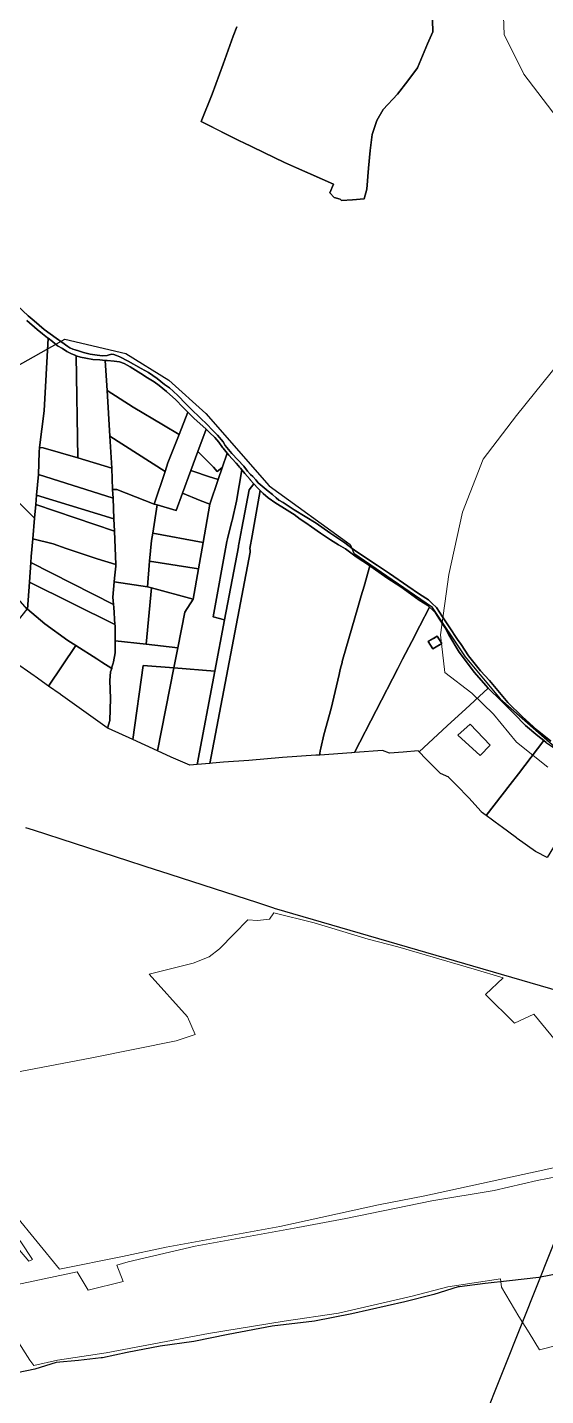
# Model space of a CAD drawing. Header units: metres. Extents: x 3 to 1027712, y 40 to 4430649.
# Drawn here: x 504601 to 505099, y 4405511 to 4406826 of the extents above; entities that cross this region are included whole.
import ezdxf

# ---------------------------------------------------------------- set-up
doc = ezdxf.new("R2010")
doc.units = ezdxf.units.M
doc.header["$MEASUREMENT"] = 0
doc.layers.add('A.ES.SDGC.CP.07003.cadastralparcel — CadastralParcel', color=1, linetype='Continuous')
doc.layers.add('Cauces_artificiales_5_km', color=141, linetype='Continuous', lineweight=30)
doc.layers.add('Lineas_electricas_5_km', color=1, linetype='Continuous', lineweight=30)
for name, color, linetype, lineweight, true_color in [('Gasoductors_5_km', 7, 'Continuous', 30, 0x990087), ('Habitats_5_km', 7, 'Continuous', 9, 0xbefad2), ('Humedales_5_km', 7, 'Continuous', 9, 0xdbcafc), ('Lagunas_5_km', 7, 'Continuous', 9, 0xbff2e1)]:
    doc.layers.add(name, color=color, linetype=linetype, lineweight=lineweight, true_color=true_color)

msp = doc.modelspace()

# ---------------------------------------------------------------- linework, layer by layer
at = {"layer": 'A.ES.SDGC.CP.07003.cadastralparcel — CadastralParcel', "color": 7, "linetype": 'Continuous', "flags": 128}
for points in [[(504990.3, 4406844.4), (504991.1, 4406822), (504986, 4406810.3), (504976.3, 4406787.3), (504967.1, 4406774.9), (504957.1, 4406762), (504943.3, 4406747.4), (504937.3, 4406736.7), (504932.6, 4406723.2), (504930.7, 4406708), (504929.3, 4406690.8), (504927.7, 4406670.9), (504925, 4406661.3), (504913.8, 4406660.4), (504903.1, 4406659.7), (504902.1, 4406661.1), (504896.1, 4406662.7), (504892, 4406667.3), (504895.4, 4406675.6), (504873.2, 4406685.5), (504859.9, 4406691.4), (504848.6, 4406696.4), (504808, 4406715.8), (504806.6, 4406716.5), (504791.7, 4406724), (504768.3, 4406735.7), (504778.8, 4406762), (504789.5, 4406790.8), (504799.2, 4406817.9), (504802.7, 4406826.6)], [(504802.7, 4406826.6), (504799.2, 4406817.9), (504789.5, 4406790.8), (504778.8, 4406762), (504768.3, 4406735.7), (504806.6, 4406716.5), (504808, 4406715.8), (504848.6, 4406696.4), (504859.9, 4406691.4), (504895.4, 4406675.6), (504892, 4406667.3), (504896.1, 4406662.7), (504902.1, 4406661.1), (504903.1, 4406659.7), (504913.8, 4406660.4), (504925, 4406661.3), (504927.7, 4406670.9), (504929.3, 4406690.8), (504930.7, 4406708), (504932.6, 4406723.2), (504937.3, 4406736.7), (504943.3, 4406747.4), (504957.1, 4406762), (504967.1, 4406774.9), (504976.3, 4406787.3), (504986, 4406810.3), (504991.1, 4406822), (504990.3, 4406844.4)], [(505104.4, 4406140.2), (505091.1, 4406150.8), (505076.9, 4406164), (505063.1, 4406177.4), (505045.3, 4406198.6), (505036.8, 4406207.8), (505025.4, 4406222.3), (505018.3, 4406233.1), (505014.7, 4406238.1), (505006.8, 4406250.1), (505000.3, 4406259.8), (504997.3, 4406264.3), (504994.4, 4406268.8), (504990.5, 4406272.6), (504986.8, 4406276), (504978.2, 4406281.6), (504967.1, 4406289.3), (504949.3, 4406301.3), (504937.8, 4406309.2), (504917.9, 4406322.4), (504913.6, 4406325.3), (504906.4, 4406330.9), (504891.9, 4406340.5), (504878.8, 4406349.7), (504857.7, 4406362.5), (504847.2, 4406369.6), (504843, 4406371.9), (504840.3, 4406374.2), (504836.8, 4406377.2), (504832.7, 4406380.6), (504829, 4406383.7), (504825.2, 4406386.8), (504823.1, 4406388.7), (504820.9, 4406391.3), (504817.9, 4406394.5), (504815.7, 4406396.7), (504812.9, 4406399.9), (504809.3, 4406404.5), (504803.6, 4406410.8), (504798, 4406416.7), (504791.5, 4406424.3), (504789.4, 4406427.9), (504784, 4406434.5), (504779.7, 4406438.9), (504773.4, 4406445.2), (504768, 4406450.5), (504766.1, 4406452.3), (504760.2, 4406458.1), (504753.2, 4406464.9), (504746.3, 4406472.1), (504741.6, 4406476.7), (504737.9, 4406479.7), (504733.1, 4406483.1), (504726, 4406488.9), (504717.7, 4406494.5), (504710.7, 4406498.5), (504698.3, 4406505.5), (504690.1, 4406509.7), (504687, 4406511), (504684.6, 4406511.9), (504682.7, 4406512.2), (504680.1, 4406511.5), (504678.2, 4406510.8), (504673.7, 4406510.7), (504668.5, 4406511.2), (504661.6, 4406512.3), (504655.3, 4406513.7), (504650.5, 4406515.3), (504647.2, 4406516.4), (504645, 4406517), (504642.3, 4406518.4), (504640.4, 4406519.7), (504634.6, 4406523.6), (504629.2, 4406527.5), (504617.6, 4406535.8), (504607.9, 4406544.2), (504602.3, 4406549), (504591.6, 4406558.9)], [(504591.6, 4406558.9), (504602.3, 4406549), (504607.9, 4406544.2), (504617.6, 4406535.8), (504629.2, 4406527.5), (504634.6, 4406523.6), (504640.4, 4406519.7), (504642.3, 4406518.4), (504645, 4406517), (504647.2, 4406516.4), (504650.5, 4406515.3), (504655.3, 4406513.7), (504661.6, 4406512.3), (504668.5, 4406511.2), (504673.7, 4406510.7), (504678.2, 4406510.8), (504680.1, 4406511.5), (504682.7, 4406512.2), (504684.6, 4406511.9), (504687, 4406511), (504690.1, 4406509.7), (504698.3, 4406505.5), (504710.7, 4406498.5), (504717.7, 4406494.5), (504726, 4406488.9), (504733.1, 4406483.1), (504737.9, 4406479.7), (504741.6, 4406476.7), (504746.3, 4406472.1), (504753.2, 4406464.9), (504760.2, 4406458.1), (504766.1, 4406452.3), (504768, 4406450.5), (504773.4, 4406445.2), (504779.7, 4406438.9), (504784, 4406434.5), (504789.4, 4406427.9), (504791.5, 4406424.3), (504798, 4406416.7), (504803.6, 4406410.8), (504809.3, 4406404.5), (504812.9, 4406399.9), (504815.7, 4406396.7), (504817.9, 4406394.5), (504820.9, 4406391.3), (504823.1, 4406388.7), (504825.2, 4406386.8), (504829, 4406383.7), (504832.7, 4406380.6), (504836.8, 4406377.2), (504840.3, 4406374.2), (504843, 4406371.9), (504847.2, 4406369.6), (504857.7, 4406362.5), (504878.8, 4406349.7), (504891.9, 4406340.5), (504906.4, 4406330.9), (504913.6, 4406325.3), (504917.9, 4406322.4), (504937.8, 4406309.2), (504949.3, 4406301.3), (504967.1, 4406289.3), (504978.2, 4406281.6), (504986.8, 4406276), (504990.5, 4406272.6), (504994.4, 4406268.8), (504997.3, 4406264.3), (505000.3, 4406259.8), (505006.8, 4406250.1), (505014.7, 4406238.1), (505018.3, 4406233.1), (505025.4, 4406222.3), (505036.8, 4406207.8), (505045.3, 4406198.6), (505063.1, 4406177.4), (505076.9, 4406164), (505091.1, 4406150.8), (505104.4, 4406140.2)], [(504601, 4406544.4), (504610.7, 4406535.9), (504615.9, 4406531.6), (504620.8, 4406528), (504621.5, 4406527.5), (504617.4, 4406457.6), (504613.2, 4406422.4), (504612.8, 4406417.9), (504612, 4406396.7), (504610.2, 4406376.8), (504609.4, 4406367.8), (504608.2, 4406354.7), (504578.1, 4406385)], [(505100, 4406139.1), (505097.7, 4406140.9), (505091.9, 4406145.4), (505080.1, 4406155.5), (505069.2, 4406166.5), (505056.4, 4406179.3), (505044.3, 4406191.3), (505041.8, 4406193.8), (505031.1, 4406206.3), (505016.3, 4406226), (505006.4, 4406242.4), (505002.8, 4406249.3), (504996.9, 4406258.6), (504993.7, 4406263.5), (504990.8, 4406266.5), (504987.9, 4406269), (504986.1, 4406270.7), (504978, 4406275.8), (504960.4, 4406288.5), (504946.9, 4406297.4), (504930.6, 4406308.8), (504930.2, 4406309), (504917.4, 4406317.6), (504910.8, 4406322.2), (504907.2, 4406325), (504900.5, 4406329), (504892.7, 4406333.9), (504883.2, 4406340.3), (504874.3, 4406346.3), (504868.9, 4406350.1), (504863.6, 4406353.7), (504857.6, 4406358.1), (504856.3, 4406359.1), (504850.9, 4406362.4), (504845.8, 4406365.4), (504840.2, 4406368.9), (504832.9, 4406374.2), (504828.1, 4406378.4), (504825.2, 4406381.1), (504822.9, 4406383.3), (504819, 4406387.6), (504815.6, 4406391.4), (504815.5, 4406391.6), (504813, 4406394.5), (504812.8, 4406394.8), (504810.5, 4406397.4), (504807.6, 4406401), (504806.1, 4406402.7), (504805.3, 4406403.7), (504804.4, 4406404.8), (504802.1, 4406407.5), (504801.8, 4406407.9), (504794.9, 4406415.3), (504793.3, 4406417.2), (504789.4, 4406422), (504789, 4406422.5), (504785.3, 4406427.6), (504781.5, 4406432), (504776.4, 4406437), (504773.1, 4406440.1), (504770.1, 4406443), (504761.6, 4406450.4), (504755.6, 4406456.4), (504750.8, 4406461.2), (504744, 4406468.2), (504735.2, 4406476.2), (504727.9, 4406482), (504723.1, 4406485.5), (504716.7, 4406489.6), (504710.3, 4406493.5), (504700.1, 4406499.9), (504694.4, 4406503.2), (504690, 4406504.9), (504684.8, 4406505.6), (504678, 4406506.1), (504676.3, 4406506.2), (504670.9, 4406506.7), (504664.2, 4406507.2), (504657.7, 4406508.2), (504652.3, 4406509.3), (504648.3, 4406510.7), (504647.9, 4406510.9), (504643.7, 4406512.5), (504639.4, 4406514.6), (504635, 4406517.5), (504630.2, 4406520.2), (504625.6, 4406524.5), (504621.5, 4406527.5), (504620.8, 4406528), (504615.9, 4406531.6), (504610.7, 4406535.9), (504601, 4406544.4)]]:
    msp.add_lwpolyline(points, dxfattribs=at)
for points in [[(504616.7, 4406422.1), (504613.2, 4406422.4), (504617.4, 4406457.6), (504621.5, 4406527.5), (504625.6, 4406524.5), (504630.2, 4406520.2), (504635, 4406517.5), (504639.4, 4406514.6), (504643.7, 4406512.5), (504647.9, 4406510.9), (504648.3, 4406510.7), (504649.8, 4406412.5), (504616.7, 4406422.1)], [(504648.3, 4406510.7), (504652.3, 4406509.3), (504657.7, 4406508.2), (504664.2, 4406507.2), (504670.9, 4406506.7), (504676.3, 4406506.2), (504678.1, 4406477.3), (504680.7, 4406433.3), (504682.5, 4406402.5), (504649.8, 4406412.5), (504648.3, 4406510.7)], [(504676.3, 4406506.2), (504678, 4406506.1), (504684.8, 4406505.6), (504690, 4406504.9), (504694.4, 4406503.2), (504700.1, 4406499.9), (504710.3, 4406493.5), (504716.7, 4406489.6), (504723.1, 4406485.5), (504727.9, 4406482), (504735.2, 4406476.2), (504744, 4406468.2), (504750.8, 4406461.2), (504755.6, 4406456.4), (504747.2, 4406435), (504732.2, 4406444), (504703, 4406461.3), (504678.1, 4406477.3), (504676.3, 4406506.2)], [(504678.1, 4406477.3), (504703, 4406461.3), (504732.2, 4406444), (504747.2, 4406435), (504736.5, 4406407.7), (504733.7, 4406399.3), (504680.7, 4406433.3), (504678.1, 4406477.3)], [(504726.2, 4406367.4), (504723.3, 4406368.2), (504733.7, 4406399.3), (504736.5, 4406407.7), (504747.2, 4406435), (504755.6, 4406456.4), (504761.6, 4406450.4), (504770.1, 4406443), (504773.1, 4406440.1), (504765.3, 4406418.7), (504758.6, 4406400.5), (504750.5, 4406378.5), (504744.4, 4406361.9), (504726.2, 4406367.4)], [(504766.2, 4406417.7), (504765.3, 4406418.7), (504773.1, 4406440.1), (504776.4, 4406437), (504781.5, 4406432), (504785.3, 4406427.6), (504789, 4406422.5), (504789.4, 4406422), (504793.3, 4406417.2), (504788.5, 4406402.9), (504788.2, 4406403.1), (504783.7, 4406399.5), (504780.3, 4406403.5), (504766.2, 4406417.7)], [(504680.7, 4406433.3), (504733.7, 4406399.3), (504723.3, 4406368.2), (504687.3, 4406382.3), (504683.3, 4406382.1), (504682.5, 4406402.5), (504680.7, 4406433.3)], [(504683.7, 4406373.9), (504612, 4406396.7), (504612.8, 4406417.9), (504613.2, 4406422.4), (504616.7, 4406422.1), (504649.8, 4406412.5), (504682.5, 4406402.5), (504683.3, 4406382.1), (504683.5, 4406378.1), (504683.7, 4406373.9)], [(504788.5, 4406402.9), (504793.3, 4406417.2), (504794.9, 4406415.3), (504801.8, 4406407.9), (504802.1, 4406407.5), (504804.4, 4406404.8), (504805.3, 4406403.7), (504806.1, 4406402.7), (504807.6, 4406401), (504802.2, 4406371), (504798.2, 4406352.3), (504798, 4406351.7), (504793.8, 4406334.8), (504793.4, 4406333.5), (504793.1, 4406332.3), (504779.8, 4406259.9), (504790.8, 4406256.8), (504781.5, 4406207.7), (504742.1, 4406210.8), (504745.9, 4406229.9), (504752.6, 4406264.2), (504760.6, 4406276.8), (504765.8, 4406306), (504770.2, 4406331.2), (504776.7, 4406368), (504784.7, 4406391.8), (504788.5, 4406402.9)], [(504761.4, 4406399.6), (504758.6, 4406400.5), (504765.3, 4406418.7), (504766.2, 4406417.7), (504780.3, 4406403.5), (504783.7, 4406399.5), (504788.2, 4406403.1), (504788.5, 4406402.9), (504784.7, 4406391.8), (504775.5, 4406394.7), (504761.4, 4406399.6)], [(504555.7, 4406315.8), (504546.3, 4406325.9), (504539.9, 4406332.7), (504537.6, 4406335.5), (504526.8, 4406347.9), (504557.4, 4406405.2), (504578.1, 4406385), (504608.2, 4406354.7), (504606.5, 4406334.8), (504605, 4406317.8), (504604.6, 4406311.9), (504603.3, 4406293), (504601.5, 4406267.2), (504601.3, 4406267.3), (504577.5, 4406294.4), (504565.4, 4406306.7), (504555.7, 4406315.8)], [(504767.4, 4406371.7), (504750.5, 4406378.5), (504758.6, 4406400.5), (504761.4, 4406399.6), (504775.5, 4406394.7), (504784.7, 4406391.8), (504776.7, 4406368), (504767.4, 4406371.7)], [(504790.8, 4406256.8), (504779.8, 4406259.9), (504793.1, 4406332.3), (504793.4, 4406333.5), (504793.8, 4406334.8), (504798, 4406351.7), (504798.2, 4406352.3), (504802.2, 4406371), (504807.6, 4406401), (504810.5, 4406397.4), (504812.8, 4406394.8), (504813, 4406394.5), (504815.5, 4406391.6), (504815.6, 4406391.4), (504819, 4406387.6), (504814.6, 4406381.8), (504807.6, 4406345.1), (504804.7, 4406329.6), (504804.4, 4406328.3), (504804.2, 4406327.2), (504790.8, 4406256.8)], [(504684.5, 4406354), (504610.2, 4406376.8), (504612, 4406396.7), (504683.7, 4406373.9), (504684.5, 4406354)], [(504764.4, 4406117.9), (504781.5, 4406207.7), (504790.8, 4406256.8), (504804.2, 4406327.2), (504804.4, 4406328.3), (504804.7, 4406329.6), (504807.6, 4406345.1), (504814.6, 4406381.8), (504819, 4406387.6), (504822.9, 4406383.3), (504825.2, 4406381.1), (504817.5, 4406337.6), (504815.3, 4406325.5), (504815.4, 4406324), (504815.6, 4406322), (504776.8, 4406118.9), (504764.4, 4406117.9)], [(504685, 4406342), (504609.4, 4406367.8), (504610.2, 4406376.8), (504684.5, 4406354), (504685, 4406342)], [(504683.5, 4406378.1), (504683.3, 4406382.1), (504687.3, 4406382.3), (504723.3, 4406368.2), (504726.2, 4406367.4), (504721.8, 4406340.2), (504720.7, 4406333.2), (504718.9, 4406313.3), (504716.7, 4406288.6), (504684.8, 4406293.5), (504685.1, 4406297), (504686.3, 4406308.5), (504686.3, 4406310), (504685, 4406342), (504684.5, 4406354), (504683.7, 4406373.9), (504683.5, 4406378.1)], [(504770.2, 4406331.2), (504721.8, 4406340.2), (504726.2, 4406367.4), (504744.4, 4406361.9), (504750.5, 4406378.5), (504767.4, 4406371.7), (504776.7, 4406368), (504770.2, 4406331.2)], [(504776.8, 4406118.9), (504815.6, 4406322), (504815.4, 4406324), (504815.3, 4406325.5), (504817.5, 4406337.6), (504825.2, 4406381.1), (504828.1, 4406378.4), (504832.9, 4406374.2), (504840.2, 4406368.9), (504845.8, 4406365.4), (504850.9, 4406362.4), (504856.3, 4406359.1), (504857.6, 4406358.1), (504863.6, 4406353.7), (504868.9, 4406350.1), (504874.3, 4406346.3), (504883.2, 4406340.3), (504892.7, 4406333.9), (504900.5, 4406329), (504907.2, 4406325), (504910.8, 4406322.2), (504917.4, 4406317.6), (504930.2, 4406309), (504930.6, 4406308.8), (504924.9, 4406289.2), (504922.2, 4406280.1), (504918.9, 4406268.7), (504904.4, 4406219.1), (504904.3, 4406218.2), (504903.5, 4406214.6), (504902.7, 4406211.7), (504901.7, 4406207.5), (504901, 4406204.3), (504893.4, 4406171.8), (504886.4, 4406146.4), (504883.3, 4406133.6), (504882.6, 4406131.1), (504882.5, 4406128.4), (504882.5, 4406127), (504878.8, 4406126.8), (504878.6, 4406126.8), (504846.5, 4406124.5), (504814.2, 4406121.9), (504789.8, 4406120), (504779.2, 4406119.1), (504776.8, 4406118.9)], [(504626.1, 4406330), (504606.5, 4406334.8), (504608.2, 4406354.7), (504609.4, 4406367.8), (504685, 4406342), (504686.3, 4406310), (504668.4, 4406315.4), (504638.8, 4406325.4), (504626.1, 4406330)], [(504684.3, 4406271.8), (504604.6, 4406311.9), (504605, 4406317.8), (504606.5, 4406334.8), (504626.1, 4406330), (504638.8, 4406325.4), (504668.4, 4406315.4), (504686.3, 4406310), (504686.3, 4406308.5), (504685.1, 4406297), (504684.8, 4406293.5), (504683.6, 4406278.8), (504684.3, 4406271.8)], [(504765.8, 4406306), (504718.9, 4406313.3), (504720.7, 4406333.2), (504721.8, 4406340.2), (504770.2, 4406331.2), (504765.8, 4406306)], [(504685.5, 4406252.5), (504603.3, 4406293), (504604.6, 4406311.9), (504684.3, 4406271.8), (504684.6, 4406269.2), (504685.5, 4406252.5)], [(504720.8, 4406287.5), (504716.7, 4406288.6), (504718.9, 4406313.3), (504765.8, 4406306), (504760.6, 4406276.8), (504720.8, 4406287.5)], [(504882.5, 4406127), (504882.5, 4406128.4), (504882.6, 4406131.1), (504883.3, 4406133.6), (504886.4, 4406146.4), (504893.4, 4406171.8), (504901, 4406204.3), (504901.7, 4406207.5), (504902.7, 4406211.7), (504903.5, 4406214.6), (504904.3, 4406218.2), (504904.4, 4406219.1), (504918.9, 4406268.7), (504922.2, 4406280.1), (504924.9, 4406289.2), (504930.6, 4406308.8), (504946.9, 4406297.4), (504960.4, 4406288.5), (504978, 4406275.8), (504986.1, 4406270.7), (504987.9, 4406269), (504978.6, 4406251), (504970.8, 4406236), (504962, 4406219), (504957.5, 4406210.2), (504915.6, 4406129.4), (504913.3, 4406129.2), (504913, 4406129.2), (504882.5, 4406127)], [(504618.3, 4406253.1), (504601.5, 4406267.2), (504603.3, 4406293), (504685.5, 4406252.5), (504685.6, 4406251.6), (504685.9, 4406237.3), (504685.9, 4406236.8), (504685.6, 4406225.2), (504684.3, 4406216.5), (504683.9, 4406215.3), (504682.7, 4406211.3), (504682.4, 4406210.2), (504673, 4406216.2), (504668.2, 4406219.3), (504648.1, 4406232.1), (504640.2, 4406237.1), (504618.3, 4406253.1)], [(504684.3, 4406271.8), (504683.6, 4406278.8), (504684.8, 4406293.5), (504716.7, 4406288.6), (504720.8, 4406287.5), (504715.7, 4406233.4), (504685.9, 4406236.8), (504685.9, 4406237.3), (504685.6, 4406251.6), (504685.5, 4406252.5), (504684.6, 4406269.2), (504684.3, 4406271.8)], [(504745.9, 4406229.9), (504715.7, 4406233.4), (504720.8, 4406287.5), (504760.6, 4406276.8), (504752.6, 4406264.2), (504745.9, 4406229.9)], [(504621.8, 4406193.3), (504608.9, 4406202.5), (504608, 4406203.2), (504587.7, 4406217.1), (504587.2, 4406217.4), (504570.7, 4406228.9), (504601.3, 4406267.3), (504601.5, 4406267.2), (504618.3, 4406253.1), (504640.2, 4406237.1), (504648.1, 4406232.1), (504621.8, 4406193.3)], [(504915.6, 4406129.4), (504957.5, 4406210.2), (504962, 4406219), (504970.8, 4406236), (504978.6, 4406251), (504987.9, 4406269), (504990.8, 4406266.5), (504993.7, 4406263.5), (504996.9, 4406258.6), (505002.8, 4406249.3), (505006.4, 4406242.4), (505016.3, 4406226), (505031.1, 4406206.3), (505041.8, 4406193.8), (505044.3, 4406191.3), (505022.4, 4406171.1), (505005.2, 4406155.3), (505004.7, 4406154.9), (504977.7, 4406130.1), (504976.8, 4406131), (504962.6, 4406129.9), (504949.4, 4406128.9), (504942.5, 4406131.3), (504916.1, 4406129.4), (504915.9, 4406129.4), (504915.6, 4406129.4)], [(504991.5, 4406239.1), (504995, 4406241.3), (504999.5, 4406234.1), (504995.8, 4406231.8), (504991.1, 4406228.9), (504986.6, 4406236.1), (504991.5, 4406239.1)], [(504999.5, 4406234.1), (504995, 4406241.3), (504986.6, 4406236.1), (504991.1, 4406228.9), (504999.5, 4406234.1)], [(504678.5, 4406152.8), (504678.1, 4406153), (504633.3, 4406185.1), (504632.8, 4406185.4), (504621.8, 4406193.3), (504648.1, 4406232.1), (504668.2, 4406219.3), (504673, 4406216.2), (504682.4, 4406210.2), (504681.4, 4406207), (504680.7, 4406198.6), (504681.4, 4406181.3), (504680.7, 4406160.2), (504678.5, 4406152.8)], [(504702.6, 4406141.8), (504679.4, 4406152.4), (504678.5, 4406152.8), (504680.7, 4406160.2), (504681.4, 4406181.3), (504680.7, 4406198.6), (504681.4, 4406207), (504682.4, 4406210.2), (504682.7, 4406211.3), (504683.9, 4406215.3), (504684.3, 4406216.5), (504685.6, 4406225.2), (504685.9, 4406236.8), (504715.7, 4406233.4), (504745.9, 4406229.9), (504742.1, 4406210.8), (504712.5, 4406213.1), (504702.6, 4406141.8)], [(504726.4, 4406130.9), (504702.6, 4406141.8), (504712.5, 4406213.1), (504742.1, 4406210.8), (504726.4, 4406130.9)], [(504764.4, 4406117.9), (504757.5, 4406117.4), (504739.7, 4406124.9), (504726.4, 4406130.9), (504742.1, 4406210.8), (504781.5, 4406207.7), (504764.4, 4406117.9)], [(504998.3, 4406109.4), (504984.3, 4406123.5), (504977.7, 4406130.1), (505004.7, 4406154.9), (505005.2, 4406155.3), (505022.4, 4406171.1), (505044.3, 4406191.3), (505056.4, 4406179.3), (505069.2, 4406166.5), (505080.1, 4406155.5), (505091.9, 4406145.4), (505097.7, 4406140.9), (505073.2, 4406109), (505065.3, 4406098.7), (505042.3, 4406068.8), (505037.9, 4406072), (505037.3, 4406072.7), (505025.5, 4406086), (505025.1, 4406086.5), (505014.3, 4406097.5), (505014, 4406097.7), (505009.7, 4406102.1), (505008.6, 4406103.2), (505008.4, 4406103.4), (505006.5, 4406105.4), (505006.3, 4406105.6), (504998.3, 4406109.4)], [(505046.1, 4406136.6), (505036.4, 4406126.5), (505015, 4406146.2), (505026.8, 4406156.6), (505046.1, 4406136.6)], [(505015, 4406146.2), (505036.4, 4406126.5), (505046.1, 4406136.6), (505026.8, 4406156.6), (505015, 4406146.2)], [(505101, 4406028.4), (505090.2, 4406034), (505089.7, 4406034.4), (505072, 4406046.9), (505071.5, 4406047.3), (505056.7, 4406058.2), (505055.8, 4406058.9), (505049.5, 4406063.5), (505048.3, 4406064.4), (505042.3, 4406068.8), (505065.3, 4406098.7), (505073.2, 4406109), (505097.7, 4406140.9), (505100, 4406139.1), (505115.1, 4406128.9), (505122.6, 4406124.8), (505132.3, 4406119.9), (505148.7, 4406111.2), (505151, 4406110.3), (505129.8, 4406075.6), (505101, 4406028.4)]]:
    msp.add_lwpolyline(points, close=True, dxfattribs=at)
at = {"layer": 'Cauces_artificiales_5_km'}
for points in [[(504599.6, 4406057.4, 4.7), (504607, 4406055, 4.7), (504607, 4406055, 4.7), (504725, 4406016.8, 4.7), (504728.3, 4406015.7, 4.7), (504822.5, 4405985.2, 4.7), (504822.5, 4405985.2, 4.7), (504822.6, 4405985.2, 4.7), (504837.8, 4405980.2, 4.7), (504838.5, 4405980, 4.7), (505194.3, 4405876.5, 4.7)], [(505287.6, 4405662.3, 2.9), (505094.3, 4405625.3, 2.8), (505092.7, 4405625, 2.8), (505064.8, 4405621.9, 0.7), (505041.4, 4405619.3, 1), (505016.5, 4405615.9, 1.1), (505015.4, 4405615.9, 1.1), (504992, 4405608.7, 1.2), (504964.1, 4405601.6, 1.4), (504913.2, 4405589.9, 1.4), (504877.4, 4405583.1, 1.5), (504836.7, 4405578.2, 1.5), (504794.2, 4405570.3, 1.4), (504761.4, 4405563.5, 1.3), (504729, 4405559, 1.3), (504697.3, 4405553, 1.3), (504673.5, 4405547.7, 1.2), (504672.4, 4405547.7, 1.2), (504650.6, 4405545.1, 1.2), (504629.1, 4405543.2, 1.1), (504608.7, 4405536.8, 1), (504591.6, 4405533.5, 1.6)]]:
    msp.add_polyline3d(points, dxfattribs=at)
at = {"layer": 'Gasoductors_5_km'}
msp.add_lwpolyline([(503889.6, 4406080.1), (503931.2, 4406099.1), (504079.3, 4406164.7), (504105, 4406176.3), (504135.6, 4406187.3), (504162.3, 4406197.5), (504242.5, 4406280.9), (504329.1, 4406340.8), (504460.3, 4406426.7), (504468.2, 4406431.4), (504637.5, 4406526.7), (504696.1, 4406512.9), (504737.4, 4406487.1), (504772.8, 4406455.1), (504833.7, 4406385.7), (504911.4, 4406329.2), (504915.2, 4406321.1), (504989.7, 4406269.7), (505021.9, 4406221.2), (505055.8, 4406181), (505111, 4406132.3)], dxfattribs=at)
at = {"layer": 'Habitats_5_km'}
for points in [[(505110.4, 4406739.4), (505078.4, 4406781.4), (505059.4, 4406819.4), (505057.4, 4406880.4)], [(505101.4, 4406115.4), (505071.4, 4406139.4), (505049.4, 4406166.4), (505028.4, 4406186.4), (505002.4, 4406206.4), (504998.4, 4406242.4), (505006.4, 4406300.4), (505019.4, 4406360.4), (505039.4, 4406411.4), (505071.4, 4406453.4), (505139.4, 4406537.4)]]:
    msp.add_lwpolyline(points, dxfattribs=at)
at = {"layer": 'Humedales_5_km'}
for points in [[(504587.7, 4405821.5, 1.4), (504663.2, 4405835.9, 1.2), (504744.4, 4405852.3, 1.7), (504762.5, 4405858.4, 1), (504755.4, 4405875.5, 1.2), (504718.4, 4405916.4, 1.4), (504760.6, 4405927, 1.4), (504776.2, 4405933.1, 1.5), (504786.1, 4405940.7, 1.6), (504800.2, 4405955.2, 1.6), (504813.3, 4405968.7, 1.7), (504822.4, 4405967.9, 1.7), (504834, 4405969.4, 1.7), (504838.2, 4405975.5, 1.7), (504877, 4405965.6, 1.6), (504928.9, 4405950.2, 1.5), (504957.4, 4405942.8, 1.7), (505030.8, 4405921.3, 0.7), (505058.6, 4405912.8, 0.8), (505041.5, 4405897, 1.5), (505069.4, 4405869.4, 0.9), (505088, 4405878, 0.8), (505111.6, 4405849.3, 1)], [(504585.7, 4405617, 1.3), (504649.1, 4405630.5, 1.1), (504659.8, 4405612.7, 0.9), (504693.6, 4405621.1, 0.8), (504687.5, 4405636.9, 1.2), (504698.2, 4405640.1, 1.4), (504762.7, 4405655.1, 1.1), (504861.3, 4405672.9, 1), (504907.4, 4405681.8, 1.1), (504990, 4405698.5, 0.9), (505050, 4405708.7, 1.1), (505091.3, 4405718.3, 0.9), (505150.8, 4405729.7, 0.8)], [(505117.3, 4405732.6, 1.1), (504983.2, 4405703.4, 1), (504938.9, 4405694.7, 1), (504844, 4405673.9, 0.9), (504734.6, 4405654.1, 1.1), (504692.7, 4405645.1, 1.1), (504632.3, 4405633, 1.2), (504589.4, 4405685.6, 0.8)], [(505170.4, 4405575, 0.8), (505093.6, 4405555.5, 1.3), (505083.7, 4405571.8, 1.3), (505073.5, 4405587.5, 1.3), (505057, 4405615.7, 1.5), (505056.1, 4405623.6, 1.3), (505005.5, 4405616, 1), (504971.1, 4405607, 1.7), (504900.4, 4405590.7, 1.1), (504848, 4405583.1, 1.7), (504775.3, 4405571.2, 1), (504722.9, 4405561.3, 0.7), (504677, 4405552.6, 1.6), (504630.4, 4405545.6, 1), (504607.7, 4405540.4, 1.2), (504603.9, 4405545.4, 1.5), (504562.7, 4405609.7, 1.3)]]:
    msp.add_polyline3d(points, dxfattribs=at)
at = {"layer": 'Lagunas_5_km'}
msp.add_polyline3d([(504571, 4405674.7, 1.1), (504553.4, 4405662.9, 1.1), (504551.9, 4405662.8, 1.1), (504550.3, 4405664.9, 1.1), (504549.5, 4405668.2, 1.1), (504549.8, 4405669.7, 1.1), (504552.6, 4405673.6, 1.1), (504564.5, 4405680.1, 1.1), (504570, 4405681, 1.1), (504574.1, 4405680.8, 1.1), (504579, 4405678.6, 1.1), (504581.3, 4405676.6, 1.1), (504595, 4405659.2, 1.1), (504606.2, 4405642.3, 1.1), (504602.7, 4405640.5, 1.1), (504573.7, 4405674.7, 1.1)], close=True, dxfattribs=at)
at = {"layer": 'Lineas_electricas_5_km'}
msp.add_polyline3d([(507740.5, 4406827.9, 5.1), (507573.2, 4406665.8, 5.9), (507323.2, 4406586.4, 12.2), (507139.6, 4406529.5, 15.8), (506925, 4406462.2, 17.7), (506734.2, 4406403.5, 12.8), (506490.8, 4406325.7, 9.3), (506295.2, 4406283.5, 13.6), (506085.3, 4406237.6, 11.3), (505888, 4406193.7, 9.9), (505630.3, 4406137.3, 10.1), (505413.5, 4406091, 9.6), (505267.4, 4406059.9, 8.6), (505159.8, 4405789.8, 1.2), (505076.5, 4405580.7, 1.3), (505001, 4405391.2, 1.5), (504920.5, 4405189.2, 1.8), (504848, 4405007.2, 1.8), (504762, 4404791.1, 1.8), (504679.9, 4404585.6, 2), (504646.9, 4404502.8, 2)], dxfattribs=at)

doc.saveas('drawing.dxf')
